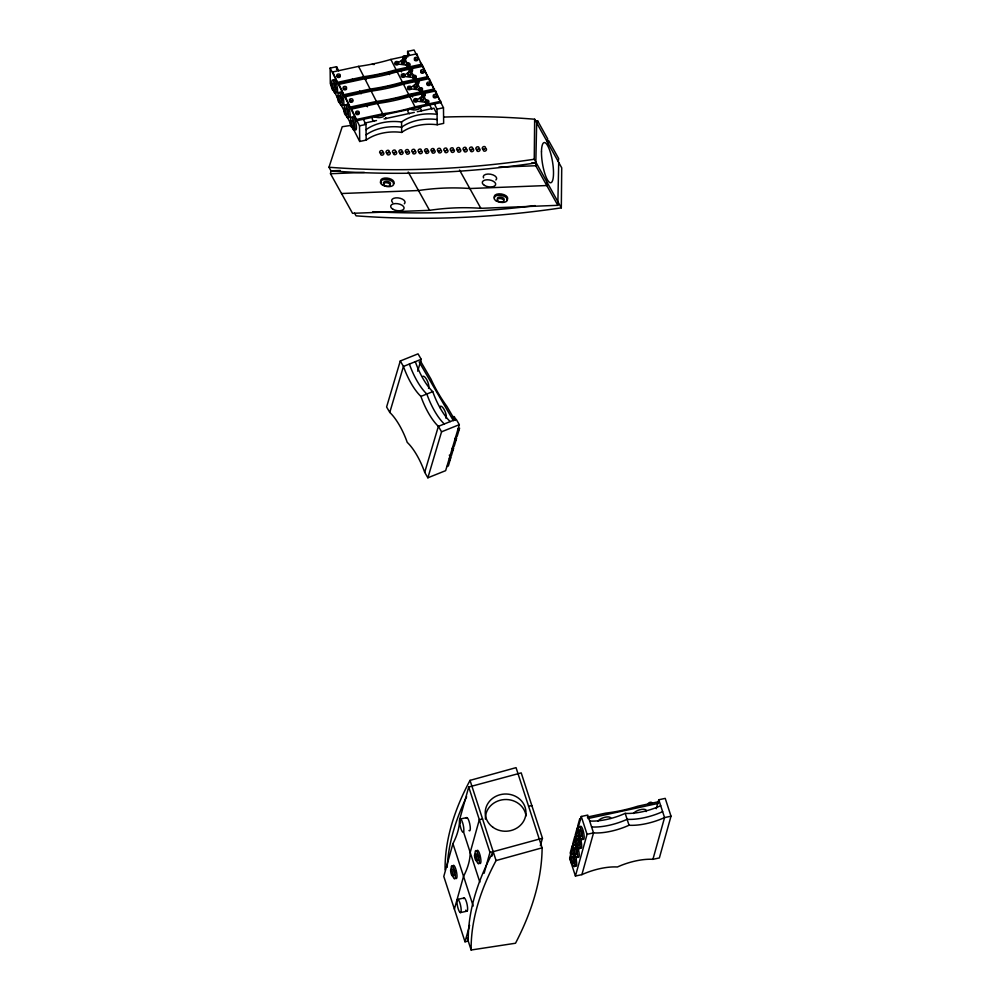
<?xml version="1.0" encoding="UTF-8"?>
<svg xmlns="http://www.w3.org/2000/svg" width="1000" height="1000" viewBox="0 0 1000 1000"><rect width="100%" height="100%" fill="white"/><g stroke="black" fill="none" stroke-linecap="round" stroke-linejoin="round"><path stroke-width="1.5" d="M354.55 213.137L356.05 215.837A872.625 693.688 -29.1 0 0 561.312 207.85L534.25 159.262L534.663 119.237A767.362 610.013 -29.1 0 0 443.8 117.075M536.663 122.837L535.763 165.738L557.812 205.325L480.838 208.325A218.162 173.425 -29.1 0 0 429.525 210.325L352.55 213.325L330.5 173.725L330.988 170.85L328.988 167.25L342.225 126.725A767.362 610.013 -29.1 0 1 351.1 125.4M558.713 162.425L557.812 205.325M561.312 207.85L561.725 167.825L534.663 119.237M358.338 113.488L356.637 113.562M415.312 59.462L415.5 60.113M537.163 123.737L537.65 120.862L534.587 120.975M547.188 141.738L547.675 138.863L537.65 120.862M548.188 143.537L548.675 140.662L558.7 158.65L558.212 161.525M547.275 182.65L546.788 185.538L469.812 188.525A218.162 173.425 -29.1 0 0 418.5 190.525L341.525 193.525M452.925 843.65L443.787 876.438L465.012 941.787L468.25 941.087A767.362 301.062 -18 0 1 493.188 851.663L542.45 838.238L521.213 772.887L468.725 787.013L459.575 819.8A218.162 85.588 -18 0 1 452.925 843.65L473.2 906.025M454.4 909.112L463.55 876.325A218.162 85.588 -18 0 0 470.2 852.475L479.338 819.675L482.562 818.988M465.012 941.787L469.588 925.387M484.137 873.225L489.95 852.35L468.725 787.013M491.938 856.125L493.188 851.663L489.95 852.35M540.363 845.688L542.45 838.238M581.888 874.638L593.525 832.9L587.737 815.088L581.275 816.475L569.637 858.213L575.425 876.025L581.888 874.638A36.788 14.438 -18 0 1 617.4 866.988A36.788 14.438 -18 0 1 652.925 859.325L659.375 857.938L671.012 816.2L665.225 798.375L658.763 799.775L656.275 808.713M575.425 876.025L587.062 834.3L581.275 816.475M649.775 803.812L649.987 803.062M652.925 859.325L664.562 817.588L658.763 799.775M417.688 371.175L421.213 359.3L418.038 353.85L400.275 360.988L386.6 406.975L389.775 412.425A36.788 12.562 68.1 0 1 407.238 442.388A36.788 12.562 68.1 0 1 424.7 472.337L427.875 477.788L445.65 470.65L459.325 424.663L456.15 419.212L438.375 426.35L424.7 472.337M389.775 412.425L403.45 366.438L400.275 360.988M427.875 477.788L441.562 431.8L438.375 426.35A36.788 12.562 68.1 0 1 420.913 396.4A36.788 12.562 68.1 0 1 403.45 366.438L421.213 359.3M449.3 455.175L450.788 457.738L448.35 465.95L446.863 466.55M455.037 419.475C455.788 418.575 453.675 415.012 453.525 417.175M339.412 76.513L337.738 76.438M344.125 88.537L344.5 89.262M345.513 89.138L345.6 88.475M350.562 100.787L350.625 101.562L351.825 101.512M434.35 96.463L434.412 97.225M403.438 59.037L404.55 56.913L404.562 58.225L396.7 63.875L397.825 61.762L397.837 63.062M403.35 75.188A1.7 1.087 -0.7 0 1 404.137 75.438L404.125 74.138L402.987 74.95L404.65 75.163L404.663 76.463L412.85 77.525L412.837 76.213L414.487 76.438L413.963 75.4A1.7 1.087 -0.7 0 1 416.175 76.275A1.7 1.087 -0.7 0 1 414.438 77.525A1.7 1.087 -0.7 0 1 412.837 76.213M409.738 71.413L410.85 69.287L411.4 71.625M404.137 75.438L410.875 70.588L410.85 69.287M408.375 87.725A1.7 1.087 -0.7 0 0 407.962 89.3A1.7 1.087 -0.7 0 0 410.462 89.412A1.7 1.087 -0.7 0 0 410.438 87.812L410.425 86.5L409.288 87.325L410.95 87.537L410.962 88.837M416.037 83.787L417.163 81.662L417.7 84M410.438 87.812L417.175 82.963L417.163 81.662M415.613 101L416.725 98.875L416.737 100.175L423.475 95.337L423.462 94.038L422.337 96.15M416.538 60.163L416.875 59.525M435.438 97.275L435.688 96.525M420.913 396.4L432.762 391.637A36.788 12.562 68.1 0 0 450.225 421.6M441.562 431.8L459.325 424.663M458.1 428.775L459.588 428.175L457.137 436.388L455.662 436.987M455.175 438.625L456.65 438.025L454.212 446.238L452.725 446.838M452.238 448.475L453.725 447.887L451.275 456.1L449.8 456.688M449.312 458.338L450.788 457.738M422.837 72.525L421.812 72.487M445.087 869.8A767.362 301.062 -18 0 1 470.025 780.375L516.05 767.65L542.112 847.837A872.625 342.362 -18 0 1 515.513 943.238L471.138 950L467.275 938.112M471.138 950A767.362 301.062 -18 0 1 496.075 860.562L542.112 847.837M338.713 100.225L330.3 83.737L330.125 68.1L336.575 66.7L338.675 70.825M407.675 57.075L407.612 51.388L414.062 50L416.863 55.5M332.725 71.95L358.562 66.375A170.2 124.537 -27 0 0 390.85 59.425L416.675 53.85L421.938 65.462L338 83.562L332.725 71.95L332.75 73.25M337.975 82.263L363.812 76.688A170.2 124.537 -27 0 0 396.1 69.725L421.925 64.162M344.387 82.338L353.45 80.388M400.3 70.287L410.887 68M339.025 84.325L364.862 78.75A170.2 124.537 -27 0 0 397.15 71.787L422.975 66.225L428.25 77.838L344.3 95.938L339.025 84.325L339.05 85.625M344.288 94.637L370.112 89.062A170.2 124.537 -27 0 0 402.4 82.1L428.225 76.537M345.337 96.688L371.163 91.125A170.2 124.537 -27 0 0 403.45 84.162L429.275 78.6L434.55 90.213L350.6 108.312L345.337 96.688L345.35 98M350.588 107L376.413 101.438A170.2 124.537 -27 0 0 408.7 94.475L434.538 88.912M351.637 109.062L377.463 103.5A170.2 124.537 -27 0 0 409.75 96.538L435.588 90.975L440.85 102.587L356.9 120.675L351.637 109.062L351.65 110.375M356.887 119.375L382.713 113.812A170.2 124.537 -27 0 0 415 106.85L440.838 101.275M364.412 123.138L376.5 120.538M384.05 118.912L414.288 112.387M417.3 111.737L433.925 108.162L437.075 114.338A36.788 23.575 -0.7 0 0 401.562 122A36.788 23.575 -0.7 0 0 366.05 129.65M330.125 68.1L359.525 125.838L365.988 124.438L366.175 140.075L359.712 141.475L352.013 126.35M434.212 103.637L437.013 109.125L443.475 107.737L443.663 123.375L437.2 124.763A36.788 23.575 -0.7 0 0 401.688 132.425A36.788 23.575 -0.7 0 0 366.175 140.075M460.5 818.962L466.95 817.575M528.6 806.263L531.825 805.562M587.35 817.075L605.588 813.15A170.2 151.5 15.6 0 0 637.875 806.188L659.15 801.6M587.875 818.55L658.075 803.425M587.062 834.3L593.525 832.9A36.788 14.438 -18 0 0 629.038 825.25A36.788 14.438 -18 0 0 664.562 817.588L671.012 816.2M457.812 899.338L464.275 897.95M460.325 912.613A6.787 1.575 77.8 0 0 459.9 902.987A6.787 1.575 77.8 0 0 456.987 902.312A6.787 1.575 77.8 0 0 460.325 912.613L466.788 911.213M340.325 170.487L330.988 170.85A872.625 693.688 -29.1 0 0 536.25 162.862L531.587 163.038M330.5 173.725L364.375 172.413M498.812 167.175L535.763 165.738M396.688 62.575L398.35 62.787L398.363 64.088L406.55 65.15L406.525 63.85L408.188 64.062L407.663 63.025A1.7 1.087 -0.7 0 1 409.875 63.9A1.7 1.087 -0.7 0 1 408.137 65.15A1.7 1.087 -0.7 0 1 406.525 63.85M409.3 88.625L419.15 89.9L419.137 88.588L420.8 88.8L420.812 90.113M415.588 99.7L417.25 99.913L417.262 101.213L425.45 102.263A1.7 1.087 -0.7 0 0 427.425 103.55A1.7 1.087 -0.7 0 0 428.537 101.875M425.438 100.962L427.1 101.175L426.575 100.15A1.7 1.087 -0.7 0 1 428.775 101.013A1.7 1.087 -0.7 0 1 427.038 102.263A1.7 1.087 -0.7 0 1 425.438 100.962L425.45 102.263M458.562 430.462L458.587 428.288M452.475 417L453.688 419.65M455.425 440.125L456.15 439.725L455.438 437.8M452.488 449.975L453.212 449.888L452.512 447.65M449.562 459.825L450.225 459.963L450.125 458.663M420.55 361.213L431 379.15A170.2 146.938 16.6 0 0 446.887 406.388L455.1 420.487M419.162 361.975L453.425 420.75M459.525 170.05L480.838 208.325M408.212 172.05L429.525 210.325M420.363 62.375L443.475 107.737M407.612 51.388L409.712 55.512M416.488 79L417.887 81.75M429.787 105.125L431.887 109.25M404.55 56.913L405.087 59.25M419.137 88.588A1.7 1.087 -0.7 0 0 420.737 89.887A1.7 1.087 -0.7 0 0 422.475 88.637A1.7 1.087 -0.7 0 0 420.275 87.775L420.8 88.8M423.462 94.038L424 96.375M404.562 58.225L407.688 64.338L407.663 63.025M410.875 70.588L413.988 76.7L413.963 75.4M417.175 82.963L420.288 89.075A1.7 1.087 -0.7 0 0 419.387 90.712A1.7 1.087 -0.7 0 0 422.075 90.825A1.7 1.087 -0.7 0 0 421.575 89.138M423.475 95.337L426.587 101.45A1.7 1.087 -0.7 0 1 427.887 101.5M411.238 94.3L412.638 97.05M390.85 59.425L396.1 69.725M397.15 71.787L402.4 82.1M403.45 84.162L408.7 94.475M409.75 96.538L415 106.85M358.562 66.375L363.812 76.688M364.862 78.75L370.112 89.062M371.163 91.125L376.413 101.438M377.463 103.5L382.713 113.812M359.725 91.025L361.125 93.775M366.037 104.05L367.438 106.8M363.188 118.95L365.988 124.438M340.112 102.975L350.613 123.6M589.663 821.025A36.788 14.438 -18 0 0 625.188 813.363L629.038 825.25M580.237 820.2L579.75 818.713L577.675 826.162L578.162 827.65M577.75 829.15L577.263 827.663L575.188 835.113L575.662 836.6M575.25 838.088L574.763 836.6L572.688 844.05L573.175 845.537M572.762 847.025L572.275 845.55L570.2 853L570.675 854.488M470.025 780.375L496.075 860.562M459.575 819.8L460.538 822.763M463.438 831.675L479.85 882.175M429.487 84.275L427.825 84.488M437.013 109.125L437.2 124.763M435.588 90.975L435.6 92.275M429.275 78.6L429.3 79.9M426.575 100.15L426.587 101.45M422.975 66.225L423 67.525M420.275 87.775L420.288 89.075M416.675 53.85L416.688 55.15M401.562 122L401.688 132.425M359.525 125.838L359.712 141.475M336.575 66.7L336.613 69.55M465.475 149.125A1.7 1.35 -29.1 0 1 467.238 150.45A1.7 1.35 -29.1 0 1 464.975 151.9A1.7 1.35 -29.1 0 1 464.375 149.825M453.475 149.6A1.7 1.35 -29.1 0 1 454.225 151.438A1.7 1.35 -29.1 0 1 451.9 152.325A1.7 1.35 -29.1 0 1 451.55 150.325M414.575 151.062A1.7 1.35 -29.1 0 1 415.925 152.45A1.7 1.35 -29.1 0 1 414.062 153.938A1.7 1.35 -29.1 0 1 412.725 152.55M433.4 150.375A1.7 1.35 -29.1 0 1 435.163 151.7A1.7 1.35 -29.1 0 1 432.9 153.15A1.7 1.35 -29.1 0 1 432.3 151.075M382.5 152.312A1.7 1.35 -29.1 0 1 383.825 153.825A1.7 1.35 -29.1 0 1 381.725 155.175A1.7 1.35 -29.1 0 1 380.775 153.425M472.312 148.812A1.7 1.35 -29.1 0 1 473.65 150.2A1.7 1.35 -29.1 0 1 471.8 151.688A1.7 1.35 -29.1 0 1 470.45 150.3M485.538 148.35A1.7 1.35 -29.1 0 1 486.362 150.075A1.7 1.35 -29.1 0 1 484.225 151.15A1.7 1.35 -29.1 0 1 483.4 149.425M479.487 148.725A1.7 1.35 -29.1 0 1 479.725 150.675A1.7 1.35 -29.1 0 1 477.45 151.275A1.7 1.35 -29.1 0 1 477.212 149.325M402.512 151.725A1.7 1.35 -29.1 0 1 402.75 153.675A1.7 1.35 -29.1 0 1 400.475 154.275A1.7 1.35 -29.1 0 1 400.238 152.325M459.475 149.312A1.7 1.35 -29.1 0 1 460.8 150.825A1.7 1.35 -29.1 0 1 458.7 152.175A1.7 1.35 -29.1 0 1 457.738 150.425M388.5 152.125A1.7 1.35 -29.1 0 1 390.262 153.45A1.7 1.35 -29.1 0 1 388 154.9A1.7 1.35 -29.1 0 1 387.4 152.825M395.337 151.812A1.7 1.35 -29.1 0 1 396.688 153.2A1.7 1.35 -29.1 0 1 394.825 154.688A1.7 1.35 -29.1 0 1 393.475 153.3M421.4 150.85A1.7 1.35 -29.1 0 1 422.15 152.688A1.7 1.35 -29.1 0 1 419.825 153.575A1.7 1.35 -29.1 0 1 419.475 151.575M446.65 149.812A1.7 1.35 -29.1 0 1 447.925 151.45A1.7 1.35 -29.1 0 1 445.613 152.625A1.7 1.35 -29.1 0 1 445.138 150.575M408.575 151.35A1.7 1.35 -29.1 0 1 409.387 153.075A1.7 1.35 -29.1 0 1 407.25 154.15A1.7 1.35 -29.1 0 1 406.425 152.425M440.637 150.1A1.7 1.35 -29.1 0 1 441.463 151.825A1.7 1.35 -29.1 0 1 439.325 152.9A1.7 1.35 -29.1 0 1 438.5 151.175M427.4 150.562A1.7 1.35 -29.1 0 1 428.688 152.2A1.7 1.35 -29.1 0 1 426.362 153.375A1.7 1.35 -29.1 0 1 425.887 151.325M535.188 205.613A872.625 693.688 -29.1 0 1 372.837 211.7M392.675 202.6A6.787 3.475 9.6 0 1 398.075 197.887A6.787 3.475 9.6 0 1 404.312 203.787M497.537 198.988A3.4 1.737 9.6 0 1 501.037 197.15A3.4 1.737 9.6 0 1 503.725 200.05M494.575 197.675A6.787 3.475 9.6 0 1 501.587 194.013A6.787 3.475 9.6 0 1 506.938 199.8M483.55 177.887A6.787 3.475 9.6 0 1 490.562 174.213A6.787 3.475 9.6 0 1 495.913 180M384.25 183.65A3.4 1.737 9.6 0 1 385.05 181.412A3.4 1.737 9.6 0 1 389.575 182.188A3.4 1.737 9.6 0 1 389.562 184.562M381.65 182.8A6.787 3.475 9.6 0 1 387.05 178.088A6.787 3.475 9.6 0 1 393.288 184M534.25 159.262A872.625 693.688 -29.1 0 1 328.988 167.25M439.725 407.525A6.787 2.325 68.1 0 1 444 409.275A6.787 2.325 68.1 0 1 446.012 418.375M422.525 376.712A6.787 2.325 68.1 0 1 426.938 380.062A6.787 2.325 68.1 0 1 428.537 388.413M432.762 391.637A36.788 12.562 68.1 0 1 415.3 361.675M444.3 423.975A36.788 12.562 68.1 0 1 426.838 394.012A36.788 12.562 68.1 0 1 409.375 364.062M417.25 99.913A1.7 1.087 -0.7 0 1 414.963 100.712A1.7 1.087 -0.7 0 1 414.15 99.125A1.7 1.087 -0.7 0 1 416.725 98.875M416.375 100.025A1.7 1.087 -0.7 0 1 417.05 101.562A1.7 1.087 -0.7 0 1 414.588 101.875A1.7 1.087 -0.7 0 1 414.35 100.275M436.525 96.363A1.7 1.087 -0.7 0 1 434.8 97.9A1.7 1.087 -0.7 0 1 433.6 96.188M423.512 99.025A1.7 1.087 -0.7 0 1 422.113 100.688A1.7 1.087 -0.7 0 1 420.575 99.1M358.625 112.713A1.7 1.087 -0.7 0 1 358.65 114.312A1.7 1.087 -0.7 0 1 356.15 114.2A1.7 1.087 -0.7 0 1 356.562 112.625M424.613 94.525A1.7 1.087 -0.7 0 1 424.637 96.125A1.7 1.087 -0.7 0 1 422.137 96.013A1.7 1.087 -0.7 0 1 422.55 94.438M422.325 94.85A1.7 1.087 -0.7 0 1 422.413 93.188A1.7 1.087 -0.7 0 1 424.963 93.513A1.7 1.087 -0.7 0 1 423.988 95.062M410.95 87.537A1.7 1.087 -0.7 0 1 408.65 88.338A1.7 1.087 -0.7 0 1 407.85 86.75A1.7 1.087 -0.7 0 1 410.425 86.5M429.675 83.562A1.7 1.087 -0.7 0 1 429.963 85.15A1.7 1.087 -0.7 0 1 427.463 85.213A1.7 1.087 -0.7 0 1 427.612 83.612M416.562 86.263A1.7 1.087 -0.7 0 1 417.188 87.825A1.7 1.087 -0.7 0 1 414.712 88.1A1.7 1.087 -0.7 0 1 414.525 86.5M352.612 100.55A1.7 1.087 -0.7 0 1 351.987 102.112A1.7 1.087 -0.7 0 1 349.625 101.587A1.7 1.087 -0.7 0 1 350.662 100.125M418.6 82.362A1.7 1.087 -0.7 0 1 417.262 84.05A1.7 1.087 -0.7 0 1 415.662 82.487M416.025 82.475A1.7 1.087 -0.7 0 1 416.112 80.812A1.7 1.087 -0.7 0 1 418.65 81.137A1.7 1.087 -0.7 0 1 417.688 82.688M404.65 75.163A1.7 1.087 -0.7 0 1 402.35 75.963A1.7 1.087 -0.7 0 1 401.55 74.388A1.7 1.087 -0.7 0 1 404.125 74.138M404.425 75.65A1.7 1.087 -0.7 0 1 403.088 77.337A1.7 1.087 -0.7 0 1 401.488 75.775M415.65 76.925A1.7 1.087 -0.7 0 1 415.662 78.525A1.7 1.087 -0.7 0 1 413.175 78.412A1.7 1.087 -0.7 0 1 413.587 76.825M423.375 71.188A1.7 1.087 -0.7 0 1 423.562 72.85A1.7 1.087 -0.7 0 1 420.975 72.7A1.7 1.087 -0.7 0 1 421.688 71.087M410.625 74.062A1.7 1.087 -0.7 0 1 410.588 75.662A1.7 1.087 -0.7 0 1 408.1 75.525A1.7 1.087 -0.7 0 1 408.562 73.938M346.5 88.438A1.7 1.087 -0.7 0 1 344.538 89.85A1.7 1.087 -0.7 0 1 343.625 88.062M409.725 70.113A1.7 1.087 -0.7 0 1 409.812 68.438A1.7 1.087 -0.7 0 1 412.35 68.763A1.7 1.087 -0.7 0 1 411.375 70.325M412.488 70.25A1.7 1.087 -0.7 0 1 410.513 71.662A1.7 1.087 -0.7 0 1 409.613 69.875M398.35 62.787A1.7 1.087 -0.7 0 1 396.05 63.587A1.7 1.087 -0.7 0 1 395.25 62.013A1.7 1.087 -0.7 0 1 397.825 61.762M397.475 62.9A1.7 1.087 -0.7 0 1 398.137 64.45A1.7 1.087 -0.7 0 1 395.675 64.75A1.7 1.087 -0.7 0 1 395.438 63.163M409.625 64.763A1.7 1.087 -0.7 0 1 408.738 66.4A1.7 1.087 -0.7 0 1 406.512 65.438A1.7 1.087 -0.7 0 1 408.562 64.3M417.388 59.013A1.7 1.087 -0.7 0 1 416.337 60.775A1.7 1.087 -0.7 0 1 414.487 59.325M404.6 61.9A1.7 1.087 -0.7 0 1 403.438 63.562A1.7 1.087 -0.7 0 1 401.5 62.25M403.55 61.425A1.7 1.087 -0.7 0 1 403.963 61.525M339.35 75.438A1.7 1.087 -0.7 0 1 339.938 77.05A1.7 1.087 -0.7 0 1 337.337 77.162A1.7 1.087 -0.7 0 1 337.663 75.5M405.337 57.25A1.7 1.087 -0.7 0 1 405.925 58.863A1.7 1.087 -0.7 0 1 403.325 58.975A1.7 1.087 -0.7 0 1 403.638 57.312M403.413 57.737A1.7 1.087 -0.7 0 1 403.512 56.062A1.7 1.087 -0.7 0 1 406.05 56.4A1.7 1.087 -0.7 0 1 405.075 57.95M353.038 81.275A6.787 4.35 -0.7 0 1 352.375 79.062M365.25 77.375A6.787 4.35 -0.7 0 1 365.925 79.575M363.537 77.362A6.787 4.35 -0.7 0 1 360.375 78.375M389.538 74.562A6.787 4.35 -0.7 0 1 388 72.537M400.763 69.713A6.787 4.35 -0.7 0 1 401.438 71.925M395.887 70.713A6.787 4.35 -0.7 0 1 394.125 70.8M420.975 107.013A6.787 4.35 -0.7 0 1 409.425 108.525M409.487 113.737A6.787 4.35 -0.7 0 1 408.2 109.475M420.725 108.9A6.787 4.35 -0.7 0 1 421.388 111.1M385.812 113.55A6.787 4.35 -0.7 0 1 381.188 117.4A6.787 4.35 -0.7 0 1 373.913 116.175M373.975 121.388A6.787 4.35 -0.7 0 1 372.325 118.25M385.775 117.625A6.787 4.35 -0.7 0 1 385.875 118.763M437.137 119.55A36.788 23.575 -0.7 0 0 401.625 127.212A36.788 23.575 -0.7 0 0 366.112 134.863M374.288 64.513A36.788 23.575 -0.7 0 1 372.15 64.262M332.925 83.488A3.4 0.787 77.8 0 1 334.663 86.625A3.4 0.787 77.8 0 1 334.15 89.625M331.838 83.938A6.787 1.575 77.8 0 1 333.6 81.025A6.787 1.575 77.8 0 1 335.95 91.137A6.787 1.575 77.8 0 1 333.363 90.538M333.425 80.887A6.787 1.575 77.8 0 1 336.9 85.45A6.787 1.575 77.8 0 1 336.062 92.325M335.438 83.625A3.4 0.787 77.8 0 1 335.7 84.237M336.512 88.287A3.4 0.787 77.8 0 1 336.488 88.888M339.125 96.275A3.4 0.787 77.8 0 1 340.3 96.737A3.4 0.787 77.8 0 1 341.2 101.225A3.4 0.787 77.8 0 1 340.188 101.55M338.363 97.975A6.787 1.575 77.8 0 1 339.725 93.1A6.787 1.575 77.8 0 1 342.238 103.912A6.787 1.575 77.8 0 1 339.15 101.4M339.913 92.425A6.787 1.575 77.8 0 1 343.4 98.7A6.787 1.575 77.8 0 1 342.375 104.7M342.488 98.212A3.4 0.787 77.8 0 1 342.775 99.913M345.438 108.65A3.4 0.787 77.8 0 1 346.6 109.113A3.4 0.787 77.8 0 1 347.5 113.6A3.4 0.787 77.8 0 1 346.488 113.925M344.438 108.688A6.787 1.575 77.8 0 1 346.213 105.763A6.787 1.575 77.8 0 1 348.55 115.887A6.787 1.575 77.8 0 1 345.975 115.288M345.462 113.775A6.787 1.575 77.8 0 1 345.012 112.088M346.025 105.638A6.787 1.575 77.8 0 1 349.3 109.35A6.787 1.575 77.8 0 1 349.175 117.55M348.562 109.75A3.4 0.787 77.8 0 1 348.787 110.588M351.7 121.625A3.4 0.787 77.8 0 1 352.725 121.088A3.4 0.787 77.8 0 1 353.812 125.75A3.4 0.787 77.8 0 1 352.788 126.3M350.737 121.062A6.787 1.575 77.8 0 1 352.688 118.475A6.787 1.575 77.8 0 1 354.8 129.025A6.787 1.575 77.8 0 1 351.763 126.137M352.525 117.163A6.787 1.575 77.8 0 1 356 123.438A6.787 1.575 77.8 0 1 354.975 129.45M648.487 803.737A1.7 0.663 -18 0 1 649.987 802.375A1.7 0.663 -18 0 1 651.488 802.925M649.175 804.475A1.7 0.663 -18 0 1 650.675 803.8M579.963 820.4A1.7 0.663 -18 0 1 580.462 819.975M577.463 829.875A1.7 0.663 -18 0 1 577.463 829.35M574.862 838.5A1.7 0.663 -18 0 1 575.475 837.862M572.475 847.763A1.7 0.663 -18 0 1 572.475 847.237M633.587 813.5A6.787 2.662 -18 0 1 641.575 809.388A6.787 2.662 -18 0 1 646.137 811.562M598.062 821.15A6.787 2.662 -18 0 1 605.225 817.2A6.787 2.662 -18 0 1 610.862 818.438M660.7 805.713A36.788 14.438 -18 0 1 625.188 813.363M662.625 811.65A36.788 14.438 -18 0 1 627.112 819.312A36.788 14.438 -18 0 1 591.6 826.963M571.962 857.537A3.4 0.787 77.8 0 1 573.15 857.812A3.4 0.787 77.8 0 1 574.038 862.5A3.4 0.787 77.8 0 1 572.85 862.225M570.913 856.363A6.787 1.575 77.8 0 1 573.125 855.188A6.787 1.575 77.8 0 1 575.05 865.35A6.787 1.575 77.8 0 1 572.163 863M573.837 853.363A6.787 1.575 77.8 0 1 576.65 862.562A6.787 1.575 77.8 0 1 574.862 865.225M572.688 853.725A6.787 1.575 77.8 0 1 573.362 853.037M574.487 856.888A3.4 0.787 77.8 0 1 574.763 857.463M575.45 859.862A3.4 0.787 77.8 0 1 575.662 861.5M574.45 848.587A3.4 0.787 77.8 0 1 575.55 848.65A3.4 0.787 77.8 0 1 576.538 853.138A3.4 0.787 77.8 0 1 575.612 853.85M573.4 847.412A6.787 1.575 77.8 0 1 575.612 846.237A6.787 1.575 77.8 0 1 577.537 856.4A6.787 1.575 77.8 0 1 574.663 854.05M576.862 845.175A6.787 1.575 77.8 0 1 579.2 854.375A6.787 1.575 77.8 0 1 577.35 856.275M575.175 844.788A6.787 1.575 77.8 0 1 576.325 844.412M576.475 847.412A3.4 0.787 77.8 0 1 576.725 847.575M577.525 849.237A3.4 0.787 77.8 0 1 577.95 850.925M576.95 839.65A3.4 0.787 77.8 0 1 578.138 839.925A3.4 0.787 77.8 0 1 579.025 844.613A3.4 0.787 77.8 0 1 577.837 844.338M575.9 838.475A6.787 1.575 77.8 0 1 578.112 837.3A6.787 1.575 77.8 0 1 580.037 847.463A6.787 1.575 77.8 0 1 577.15 845.113M577.95 835.275A6.787 1.575 77.8 0 1 581.438 843.037A6.787 1.575 77.8 0 1 579.85 847.337M579.475 839A3.4 0.787 77.8 0 1 579.75 839.575M580.438 841.975A3.4 0.787 77.8 0 1 580.638 844.262M579.438 830.7A3.4 0.787 77.8 0 1 580.538 830.775A3.4 0.787 77.8 0 1 581.525 835.25A3.4 0.787 77.8 0 1 580.6 835.962M578.525 831.087A6.787 1.575 77.8 0 1 580.237 827.638A6.787 1.575 77.8 0 1 582.562 838.15A6.787 1.575 77.8 0 1 579.65 836.162M580.45 826.325A6.787 1.575 77.8 0 1 583.925 834.087A6.787 1.575 77.8 0 1 582.337 838.388M582.513 831.35A3.4 0.787 77.8 0 1 582.75 832.163M476.25 854.262A3.4 0.787 77.8 0 1 477.962 856.988A3.4 0.787 77.8 0 1 477.6 860.387M475.525 856.838A6.787 1.575 77.8 0 1 476.613 851.125A6.787 1.575 77.8 0 1 479.312 861.8A6.787 1.575 77.8 0 1 476.388 860.212M477.175 850.375A6.787 1.575 77.8 0 1 480.513 857.275A6.787 1.575 77.8 0 1 479.6 863.188M479.475 856.213A3.4 0.787 77.8 0 1 479.675 857.075M463.6 898.637A6.787 1.575 77.8 0 1 467.212 904.975A6.787 1.575 77.8 0 1 465.775 910.138M452.337 869.287A3.4 0.787 77.8 0 1 454.137 872.45A3.4 0.787 77.8 0 1 453.425 875.025M451.35 870.163A6.787 1.575 77.8 0 1 453.05 866.7A6.787 1.575 77.8 0 1 455.375 877.225A6.787 1.575 77.8 0 1 452.463 875.238M452.837 866.938A6.787 1.575 77.8 0 1 456.213 870.562A6.787 1.575 77.8 0 1 455.688 878.213M455.562 871.237A3.4 0.787 77.8 0 1 455.75 872.1M466.287 818.275A6.787 1.575 77.8 0 1 469.712 823.725A6.787 1.575 77.8 0 1 468.988 830.525M485.412 819.1A20.375 18.625 -1.9 0 1 504.162 799.575A20.375 18.625 -1.9 0 1 526.013 815.95M447.175 867.337A767.362 301.062 -18 0 1 466.637 796.75M464.387 150.137A1.7 1.35 -29.1 0 0 466.15 147.938A1.7 1.35 -29.1 0 0 463.375 148.025A1.7 1.35 -29.1 0 0 464.387 150.137M451.55 150.638A1.7 1.35 -29.1 0 0 453.325 148.438A1.7 1.35 -29.1 0 0 450.55 148.525A1.7 1.35 -29.1 0 0 451.55 150.638M413.062 152.137A1.7 1.35 -29.1 0 0 414.837 149.938A1.7 1.35 -29.1 0 0 412.062 150.025A1.7 1.35 -29.1 0 0 413.062 152.137M432.312 151.387A1.7 1.35 -29.1 0 0 434.075 149.188A1.7 1.35 -29.1 0 0 431.3 149.275A1.7 1.35 -29.1 0 0 432.312 151.387M381 153.387A1.7 1.35 -29.1 0 0 382.762 151.188A1.7 1.35 -29.1 0 0 379.988 151.275A1.7 1.35 -29.1 0 0 381 153.387M470.8 149.887A1.7 1.35 -29.1 0 0 472.562 147.688A1.7 1.35 -29.1 0 0 469.787 147.775A1.7 1.35 -29.1 0 0 470.8 149.887M483.625 149.388A1.7 1.35 -29.1 0 0 485.387 147.188A1.7 1.35 -29.1 0 0 482.612 147.275A1.7 1.35 -29.1 0 0 483.625 149.388M400.238 152.637A1.7 1.35 -29.1 0 0 402.013 150.438A1.7 1.35 -29.1 0 0 399.237 150.525A1.7 1.35 -29.1 0 0 400.238 152.637M477.212 149.637A1.7 1.35 -29.1 0 0 478.975 147.438A1.7 1.35 -29.1 0 0 476.2 147.525A1.7 1.35 -29.1 0 0 477.212 149.637M457.962 150.387A1.7 1.35 -29.1 0 0 459.738 148.188A1.7 1.35 -29.1 0 0 456.962 148.275A1.7 1.35 -29.1 0 0 457.962 150.387M387.413 153.138A1.7 1.35 -29.1 0 0 389.175 150.938A1.7 1.35 -29.1 0 0 386.4 151.025A1.7 1.35 -29.1 0 0 387.413 153.138M419.475 151.888A1.7 1.35 -29.1 0 0 421.25 149.688A1.7 1.35 -29.1 0 0 418.475 149.775A1.7 1.35 -29.1 0 0 419.475 151.888M393.825 152.887A1.7 1.35 -29.1 0 0 395.588 150.688A1.7 1.35 -29.1 0 0 392.812 150.775A1.7 1.35 -29.1 0 0 393.825 152.887M445.138 150.887A1.7 1.35 -29.1 0 0 446.912 148.688A1.7 1.35 -29.1 0 0 444.137 148.775A1.7 1.35 -29.1 0 0 445.138 150.887M406.65 152.387A1.7 1.35 -29.1 0 0 408.425 150.188A1.7 1.35 -29.1 0 0 405.65 150.275A1.7 1.35 -29.1 0 0 406.65 152.387M438.725 151.137A1.7 1.35 -29.1 0 0 440.487 148.938A1.7 1.35 -29.1 0 0 437.713 149.025A1.7 1.35 -29.1 0 0 438.725 151.137M425.9 151.637A1.7 1.35 -29.1 0 0 427.663 149.438A1.7 1.35 -29.1 0 0 424.888 149.525A1.7 1.35 -29.1 0 0 425.9 151.637M392.825 209.188A6.787 3.475 9.6 0 0 403.938 208.762A6.787 3.475 9.6 0 0 395.375 203.575A6.787 3.475 9.6 0 0 392.825 209.188M496.188 200.888A6.787 3.475 9.6 0 0 507.3 200.45A6.787 3.475 9.6 0 0 498.738 195.263A6.787 3.475 9.6 0 0 496.188 200.888M498.225 201.312A3.4 1.737 9.6 0 0 503.775 201.1A3.4 1.737 9.6 0 0 499.5 198.5A3.4 1.737 9.6 0 0 498.225 201.312M484.438 185.4A6.787 3.475 9.6 0 0 495.538 184.963A6.787 3.475 9.6 0 0 486.975 179.788A6.787 3.475 9.6 0 0 484.438 185.4M382.537 185.087A6.787 3.475 9.6 0 0 393.638 184.65A6.787 3.475 9.6 0 0 385.075 179.462A6.787 3.475 9.6 0 0 382.537 185.087M384.562 185.512A3.4 1.737 9.6 0 0 390.125 185.3A3.4 1.737 9.6 0 0 385.838 182.7A3.4 1.737 9.6 0 0 384.562 185.512M541.475 151.85A20.375 5.112 80.7 0 0 550.337 182.75A20.375 5.112 80.7 0 0 550.65 153.338A20.375 5.112 80.7 0 0 541.475 151.85M433.975 96.412A1.7 1.087 -0.7 0 0 436.65 95.612A1.7 1.087 -0.7 0 0 434.275 94.525A1.7 1.087 -0.7 0 0 433.975 96.412M420.887 99.1A1.7 1.087 -0.7 0 0 423.7 98.537A1.7 1.087 -0.7 0 0 421.562 97.263A1.7 1.087 -0.7 0 0 420.887 99.1M356.337 113.038A1.7 1.087 -0.7 0 0 359.137 112.438A1.7 1.087 -0.7 0 0 356.95 111.188A1.7 1.087 -0.7 0 0 356.337 113.038M427.663 84.038A1.7 1.087 -0.7 0 0 430.35 83.25A1.7 1.087 -0.7 0 0 427.962 82.163A1.7 1.087 -0.7 0 0 427.663 84.038M414.588 86.725A1.7 1.087 -0.7 0 0 417.4 86.163A1.7 1.087 -0.7 0 0 415.262 84.887A1.7 1.087 -0.7 0 0 414.588 86.725M350.037 100.662A1.7 1.087 -0.7 0 0 352.837 100.062A1.7 1.087 -0.7 0 0 350.65 98.812A1.7 1.087 -0.7 0 0 350.037 100.662M421.362 71.662A1.7 1.087 -0.7 0 0 424.05 70.875A1.7 1.087 -0.7 0 0 421.662 69.787A1.7 1.087 -0.7 0 0 421.362 71.662M408.288 74.362A1.7 1.087 -0.7 0 0 411.1 73.8A1.7 1.087 -0.7 0 0 408.95 72.513A1.7 1.087 -0.7 0 0 408.288 74.362M343.738 88.3A1.7 1.087 -0.7 0 0 346.525 87.688A1.7 1.087 -0.7 0 0 344.35 86.45A1.7 1.087 -0.7 0 0 343.738 88.3M415.062 59.288A1.7 1.087 -0.7 0 0 417.75 58.5A1.7 1.087 -0.7 0 0 415.363 57.413A1.7 1.087 -0.7 0 0 415.062 59.288M401.975 61.988A1.7 1.087 -0.7 0 0 404.8 61.425A1.7 1.087 -0.7 0 0 402.65 60.15A1.7 1.087 -0.7 0 0 401.975 61.988M337.438 75.925A1.7 1.087 -0.7 0 0 340.225 75.312A1.7 1.087 -0.7 0 0 338.038 74.075A1.7 1.087 -0.7 0 0 337.438 75.925M331.188 84.862A3.4 0.787 77.8 0 0 332.788 90.213A3.4 0.787 77.8 0 0 332.738 85.7A3.4 0.787 77.8 0 0 331.188 84.862M337.488 97.238A3.4 0.787 77.8 0 0 339.087 102.587A3.4 0.787 77.8 0 0 339.038 98.062A3.4 0.787 77.8 0 0 337.488 97.238M343.787 109.6A3.4 0.787 77.8 0 0 345.387 114.95A3.4 0.787 77.8 0 0 345.337 110.438A3.4 0.787 77.8 0 0 343.787 109.6M350.087 121.975A3.4 0.787 77.8 0 0 351.7 127.325A3.4 0.787 77.8 0 0 351.637 122.812A3.4 0.787 77.8 0 0 350.087 121.975M570.337 858.538A3.4 0.787 77.8 0 0 572.013 863.688A3.4 0.787 77.8 0 0 571.8 858.875A3.4 0.787 77.8 0 0 570.337 858.538M572.837 849.587A3.4 0.787 77.8 0 0 574.513 854.737A3.4 0.787 77.8 0 0 574.3 849.925A3.4 0.787 77.8 0 0 572.837 849.587M575.325 840.65A3.4 0.787 77.8 0 0 577 845.8A3.4 0.787 77.8 0 0 576.788 840.987A3.4 0.787 77.8 0 0 575.325 840.65M577.825 831.712A3.4 0.787 77.8 0 0 579.5 836.85A3.4 0.787 77.8 0 0 579.288 832.038A3.4 0.787 77.8 0 0 577.825 831.712M474.55 855.75A3.4 0.787 77.8 0 0 476.225 860.9A3.4 0.787 77.8 0 0 476.012 856.087A3.4 0.787 77.8 0 0 474.55 855.75M450.637 870.775A3.4 0.787 77.8 0 0 452.312 875.925A3.4 0.787 77.8 0 0 452.1 871.112A3.4 0.787 77.8 0 0 450.637 870.775M459.663 821.95A6.787 1.575 77.8 0 0 463.013 832.237A6.787 1.575 77.8 0 0 462.587 822.625A6.787 1.575 77.8 0 0 459.663 821.95M492.863 827.237A20.375 18.625 -1.9 0 0 525.725 815.3A20.375 18.625 -1.9 0 0 498.162 795.325A20.375 18.625 -1.9 0 0 492.863 827.237"/></g></svg>
